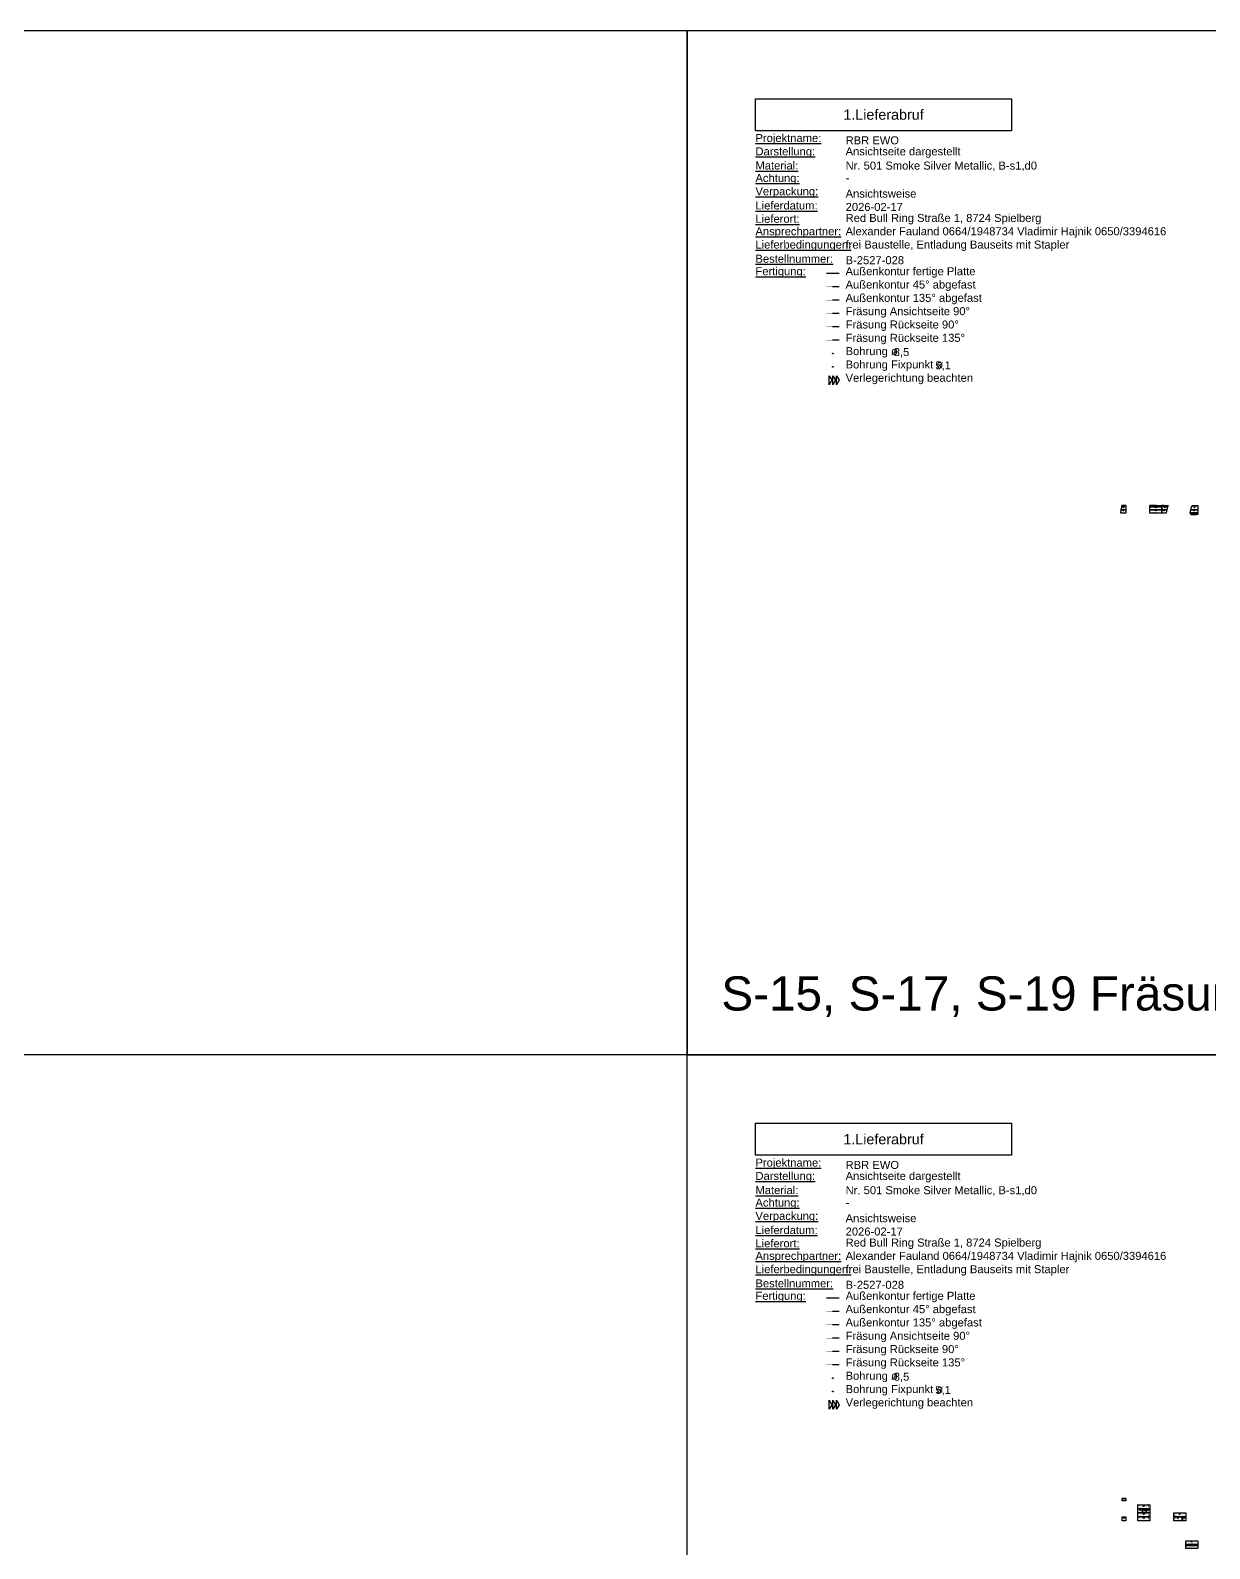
# Model space of a CAD drawing. Header units: millimetres. Extents: x 3800000 to 6300000, y 450000 to 1350000.
# Drawn here: x 5107661 to 5453000, y 905453 to 1350000 of the extents above; entities that cross this region are included whole.
import ezdxf

# ---------------------------------------------------------------- set-up
doc = ezdxf.new("R2010")
doc.units = ezdxf.units.MM
doc.linetypes.add('Strichliert 5_2.5mm', pattern=[7.5, 5, -2.5])
doc.layers.get('0').update_dxf_attribs({"true_color": 0xffffff})
for name, color, linetype, true_color in [('ANSICHT 01 Planinhalt', 7, 'Continuous', 0xffffff), ('ANSICHT Paneel Verlegerichtung', 1, 'Continuous', 0xff0000), ('Bohr', 3, 'Continuous', 0x00ff00), ('FERTIGUNG 04 Außenkontur 135° abgefast', 216, 'Strichliert 5_2.5mm', 0x7f007f), ('FERTIGUNG 04 Außenkontur 45° abgefast', 6, 'Strichliert 5_2.5mm', 0xff00ff), ('FERTIGUNG 04 Fräsung Ansichtseite 90°', 1, 'Strichliert 5_2.5mm', 0xff0000), ('FERTIGUNG 04 Fräsung Rückseite 135°', 5, 'Strichliert 5_2.5mm', 0x0000ff), ('FERTIGUNG 04 Fräsung Rückseite 90°', 4, 'Strichliert 5_2.5mm', 0x00ffff), ('FERTIGUNG Verlegerichtung', 1, 'Continuous', 0xff0000), ('Outside', 2, 'Continuous', 0xffff00), ('TXT', 7, 'Continuous', 0xffffff)]:
    doc.layers.add(name, color=color, linetype=linetype, true_color=true_color)
doc.styles.add('Arial Regular', font='arial.ttf')

# ---------------------------------------------------------------- blocks, each defined once
blk = doc.blocks.new('A$C73220EE5')
at = {"layer": 'FERTIGUNG Verlegerichtung'}
for points in [[(116, -69), (-116, -69), (0, 0)], [(116, -162), (-116, -162), (0, -93)], [(116, -255), (-116, -255), (0, -185)]]:
    blk.add_lwpolyline(points, close=True, dxfattribs=at)

msp = doc.modelspace()

# ---------------------------------------------------------------- linework, layer by layer
for points in [[(5320000, 1330000), (5395000, 1330000), (5395000, 1320625), (5320000, 1320625)], [(5320000, 1030000), (5395000, 1030000), (5395000, 1020625), (5320000, 1020625)]]:
    msp.add_lwpolyline(points, close=True)
at = {"layer": 'ANSICHT 01 Planinhalt'}
for points in [[(4800000, 1350000), (5300000, 1350000), (5300000, 1050000), (4800000, 1050000)], [(5300000, 1350000), (5800000, 1350000), (5800000, 1050000), (5300000, 1050000)], [(5300000, 1050000), (5800000, 1050000), (5800000, 750000), (5300000, 750000)]]:
    msp.add_lwpolyline(points, close=True, dxfattribs=at)
at = {"layer": 'ANSICHT Paneel Verlegerichtung'}
for points in [[(5427654.5, 1210186.5), (5427654.5, 1210360), (5427706.6, 1210273.3)], [(5427654.5, 1209271.5), (5427654.5, 1209445), (5427706.6, 1209358.3)], [(5427724, 1210186.5), (5427724, 1210360), (5427776, 1210273.3)], [(5427724, 1209271.5), (5427724, 1209445), (5427776, 1209358.3)], [(5427793.4, 1210186.5), (5427793.4, 1210360), (5427845.5, 1210273.3)], [(5427793.4, 1209271.5), (5427793.4, 1209445), (5427845.5, 1209358.3)], [(5437154.5, 1210186.5), (5437154.5, 1210360), (5437206.6, 1210273.3)], [(5437154.5, 1209271.5), (5437154.5, 1209445), (5437206.6, 1209358.3)], [(5437224, 1210186.5), (5437224, 1210360), (5437276, 1210273.3)], [(5437224, 1209271.5), (5437224, 1209445), (5437276, 1209358.3)], [(5437293.4, 1210186.5), (5437293.4, 1210360), (5437345.5, 1210273.3)], [(5437293.4, 1209271.5), (5437293.4, 1209445), (5437345.5, 1209358.3)], [(5439590.6, 1209271.5), (5439590.6, 1209445), (5439642.7, 1209358.3)], [(5439660, 1209271.5), (5439660, 1209445), (5439712.1, 1209358.3)], [(5439672.8, 1210186.5), (5439672.8, 1210360), (5439724.9, 1210273.3)], [(5439729.4, 1209271.5), (5439729.4, 1209445), (5439781.5, 1209358.3)], [(5439742.2, 1210186.5), (5439742.2, 1210360), (5439794.3, 1210273.3)], [(5439811.6, 1210186.5), (5439811.6, 1210360), (5439863.7, 1210273.3)], [(5448376, 1209271.5), (5448376, 1209445), (5448428.1, 1209358.3)], [(5448445.5, 1209271.5), (5448445.5, 1209445), (5448497.5, 1209358.3)], [(5448458.3, 1210186.5), (5448458.3, 1210360), (5448510.3, 1210273.3)], [(5448514.9, 1209271.5), (5448514.9, 1209445), (5448567, 1209358.3)], [(5448527.7, 1210186.5), (5448527.7, 1210360), (5448579.7, 1210273.3)], [(5448597.1, 1210186.5), (5448597.1, 1210360), (5448649.2, 1210273.3)], [(5427842.8, 919928.1), (5427842.8, 920101.7), (5427894.9, 920014.9)], [(5427912.2, 919928.1), (5427912.2, 920101.7), (5427964.3, 920014.9)], [(5427981.7, 919928.1), (5427981.7, 920101.7), (5428033.7, 920014.9)], [(5432582.2, 916650.6), (5432582.2, 916824.2), (5432634.3, 916737.4)], [(5432651.6, 916650.6), (5432651.6, 916824.2), (5432703.7, 916737.4)], [(5432721.1, 916650.6), (5432721.1, 916824.2), (5432773.1, 916737.4)], [(5433654.5, 917817.3), (5433654.5, 917990.9), (5433706.6, 917904.1)], [(5433724, 917817.3), (5433724, 917990.9), (5433776, 917904.1)], [(5433793.4, 917817.3), (5433793.4, 917990.9), (5433845.5, 917904.1)], [(5433839.4, 916650.6), (5433839.4, 916824.2), (5433891.4, 916737.4)], [(5433908.8, 916650.6), (5433908.8, 916824.2), (5433960.9, 916737.4)], [(5433978.2, 916650.6), (5433978.2, 916824.2), (5434030.3, 916737.4)], [(5434911.7, 916650.6), (5434911.7, 916824.2), (5434963.8, 916737.4)], [(5434981.1, 916650.6), (5434981.1, 916824.2), (5435033.2, 916737.4)], [(5435050.5, 916650.6), (5435050.5, 916824.2), (5435102.6, 916737.4)], [(5427842.8, 914317.3), (5427842.8, 914490.9), (5427894.9, 914404.1)], [(5427912.2, 914317.3), (5427912.2, 914490.9), (5427964.3, 914404.1)], [(5427981.7, 914317.3), (5427981.7, 914490.9), (5428033.7, 914404.1)], [(5433654.5, 915484), (5433654.5, 915657.5), (5433706.6, 915570.8)], [(5433654.5, 914317.3), (5433654.5, 914490.9), (5433706.6, 914404.1)], [(5433724, 915484), (5433724, 915657.5), (5433776, 915570.8)], [(5433724, 914317.3), (5433724, 914490.9), (5433776, 914404.1)], [(5433793.4, 915484), (5433793.4, 915657.5), (5433845.5, 915570.8)], [(5433793.4, 914317.3), (5433793.4, 914490.9), (5433845.5, 914404.1)], [(5443636.7, 914317.3), (5443636.7, 914490.9), (5443688.8, 914404.1)], [(5443706.1, 914317.3), (5443706.1, 914490.9), (5443758.2, 914404.1)], [(5443775.5, 914317.3), (5443775.5, 914490.9), (5443827.6, 914404.1)], [(5444154.5, 915484), (5444154.5, 915657.5), (5444206.6, 915570.8)], [(5444224, 915484), (5444224, 915657.5), (5444276, 915570.8)], [(5444293.4, 915484), (5444293.4, 915657.5), (5444345.5, 915570.8)], [(5445386.7, 914317.3), (5445386.7, 914490.9), (5445438.8, 914404.1)], [(5445456.1, 914317.3), (5445456.1, 914490.9), (5445508.2, 914404.1)], [(5445525.5, 914317.3), (5445525.5, 914490.9), (5445577.6, 914404.1)], [(5447654.5, 907317.3), (5447654.5, 907490.9), (5447706.6, 907404.1)], [(5447724, 907317.3), (5447724, 907490.9), (5447776, 907404.1)], [(5447793.4, 907317.3), (5447793.4, 907490.9), (5447845.5, 907404.1)], [(5447654.5, 906150.6), (5447654.5, 906324.2), (5447706.6, 906237.4)], [(5447724, 906150.6), (5447724, 906324.2), (5447776, 906237.4)], [(5447793.4, 906150.6), (5447793.4, 906324.2), (5447845.5, 906237.4)]]:
    msp.add_lwpolyline(points, close=True, dxfattribs=at)
at = {"layer": 'Bohr', "linetype": 'ByBlock', "lineweight": -2}
for centre, radius in [((5342650, 1255371.9), 85), ((5342650, 1251471.9, 0), 85), ((5427489.3, 1210895), 4.25), ((5427489.3, 1210850), 4.25), ((5427489.3, 1210550), 4.25), ((5427489.3, 1209640), 4.25), ((5427489.3, 1210510), 2.55), ((5427489.3, 1209590), 2.55), ((5427982.1, 1210895), 4.25), ((5427982.1, 1210850), 4.25), ((5427982.1, 1210550), 4.25), ((5427982.1, 1209640), 4.25), ((5427982.1, 1210510), 2.55), ((5427982.1, 1209590), 2.55), ((5428475, 1210895), 4.25), ((5428475, 1210850), 4.25), ((5428475, 1210550), 4.25), ((5428475, 1210510), 4.25), ((5428475, 1210080), 4.25), ((5428475, 1209640), 4.25), ((5428475, 1209590), 4.25), ((5435525, 1210895), 4.25), ((5435525, 1210850), 4.25), ((5435525, 1210550), 4.25), ((5435525, 1210510), 4.25), ((5435525, 1210080), 4.25), ((5435525, 1209640), 4.25), ((5435525, 1209590), 4.25), ((5436017.9, 1210895), 4.25), ((5436017.9, 1210850), 4.25), ((5436017.9, 1210550), 4.25), ((5436017.9, 1210510), 4.25), ((5436017.9, 1209640), 4.25), ((5436017.9, 1209590), 4.25), ((5436510.7, 1210895), 4.25), ((5436510.7, 1210850), 4.25), ((5436510.7, 1210550), 4.25), ((5436510.7, 1210510), 4.25), ((5436510.7, 1209640), 4.25), ((5436510.7, 1209590), 4.25), ((5437003.6, 1210895), 4.25), ((5437003.6, 1210850), 4.25), ((5437003.6, 1210550), 4.25), ((5437003.6, 1209640), 4.25), ((5437003.6, 1210510), 2.55), ((5437003.6, 1209590), 2.55), ((5437496.4, 1210895), 4.25), ((5437496.4, 1210850), 4.25), ((5437496.4, 1210550), 4.25), ((5437496.4, 1209640), 4.25), ((5437496.4, 1210510), 2.55), ((5437496.4, 1209590), 2.55), ((5437989.3, 1210895), 4.25), ((5437989.3, 1210850), 4.25), ((5437989.3, 1210550), 4.25), ((5437989.3, 1210510), 4.25), ((5437989.3, 1209640), 4.25), ((5437989.3, 1209590), 4.25), ((5438482.1, 1210895), 4.25), ((5438482.1, 1210850), 4.25), ((5438482.1, 1210550), 4.25), ((5438482.1, 1210510), 4.25), ((5438482.1, 1209640), 4.25), ((5438482.1, 1209590), 4.25), ((5438975, 1210895), 4.25), ((5438975, 1210850), 4.25), ((5438975, 1210550), 4.25), ((5438975, 1210510), 4.25), ((5438975, 1210080), 4.25), ((5438975, 1209640), 4.25), ((5438975, 1209590), 4.25), ((5439025, 1210895), 4.25), ((5439025, 1210850), 4.25), ((5439025, 1210550), 4.25), ((5439025, 1210510), 4.25), ((5439025, 1210080), 4.25), ((5439025, 1209640), 4.25), ((5439025, 1209590), 4.25), ((5439517.9, 1210895), 4.25), ((5439517.9, 1210850), 4.25), ((5439517.9, 1210550), 4.25), ((5439517.9, 1209640), 4.25), ((5439517.9, 1210510), 2.55), ((5439517.9, 1209590), 2.55), ((5440010.7, 1210895), 4.25), ((5440010.7, 1210850), 4.25), ((5440010.7, 1210550), 4.25), ((5440010.7, 1209640), 4.25), ((5440010.7, 1210510), 2.55), ((5440010.7, 1209590), 2.55), ((5447996.4, 1210550), 4.25), ((5447996.4, 1210510), 4.25), ((5447996.4, 1209640), 4.25), ((5447996.4, 1209590), 4.25), ((5448489.3, 1210895), 4.25), ((5448489.3, 1210850), 4.25), ((5448489.3, 1210550), 4.25), ((5448489.3, 1209640), 4.25), ((5448489.3, 1210510), 2.55), ((5448489.3, 1209590), 2.55), ((5448982.1, 1210895), 4.25), ((5448982.1, 1210850), 4.25), ((5448982.1, 1210550), 4.25), ((5448982.1, 1209640), 4.25), ((5448982.1, 1210510), 2.55), ((5448982.1, 1209590), 2.55), ((5449475, 1210895), 4.25), ((5449475, 1210850), 4.25), ((5449475, 1210550), 4.25), ((5449475, 1210510), 4.25), ((5449475, 1210080), 4.25), ((5449475, 1209640), 4.25), ((5449475, 1209590), 4.25), ((5427489.3, 1208720), 4.25), ((5427982.1, 1208720), 4.25), ((5428475, 1209155), 4.25), ((5428475, 1208720), 4.25), ((5435525, 1209155), 4.25), ((5435525, 1208720), 4.25), ((5436017.9, 1208720), 4.25), ((5436510.7, 1208720), 4.25), ((5437003.6, 1208720), 4.25), ((5437496.4, 1208720), 4.25), ((5437989.3, 1208720), 4.25), ((5438482.1, 1208720), 4.25), ((5438975, 1209155), 4.25), ((5438975, 1208720), 4.25), ((5439025, 1209155), 4.25), ((5439025, 1208720), 4.25), ((5439517.9, 1208720), 4.25), ((5440010.7, 1208720), 4.25), ((5447996.4, 1208720), 4.25), ((5447996.4, 1208630), 4.25), ((5447996.4, 1208315), 4.25), ((5448489.3, 1208720), 4.25), ((5448489.3, 1208630), 4.25), ((5448489.3, 1208315), 4.25), ((5448982.1, 1208720), 4.25), ((5448982.1, 1208630), 4.25), ((5448982.1, 1208315), 4.25), ((5449475, 1209155), 4.25), ((5449475, 1208720), 4.25), ((5449475, 1208630), 4.25), ((5449475, 1208315), 4.25), ((5342650, 955371.9), 85), ((5342650, 951471.9, 0), 85), ((5427413.8, 920200), 4.25), ((5427413.8, 920155), 4.25), ((5427413.8, 919816.7), 4.25), ((5427413.8, 919478.3), 4.25), ((5427489.3, 920200), 4.25), ((5427489.3, 920155), 4.25), ((5427489.3, 919816.7), 4.25), ((5427489.3, 919478.3), 4.25), ((5427982.1, 920200), 4.25), ((5427982.1, 919478.3), 4.25), ((5427982.1, 920155), 2.55), ((5427982.1, 919816.7), 2.55), ((5428475, 920200), 4.25), ((5428475, 920155), 4.25), ((5428475, 919816.7), 4.25), ((5428475, 919478.3), 4.25), ((5432025, 918261.7), 4.25), ((5432025, 917889.4), 4.25), ((5432025, 917517.2), 4.25), ((5432025, 917145), 4.25), ((5432025, 917095), 4.25), ((5432025, 916722.8), 4.25), ((5432025, 916350.6), 4.25), ((5432025, 915978.3), 4.25), ((5432025, 915928.3), 4.25), ((5432353.6, 918261.7), 4.25), ((5432353.6, 917889.4), 4.25), ((5432353.6, 917517.2), 4.25), ((5432353.6, 917145), 4.25), ((5432353.6, 917095), 4.25), ((5432353.6, 916722.8), 4.25), ((5432353.6, 916350.6), 4.25), ((5432353.6, 915978.3), 4.25), ((5432353.6, 915928.3), 4.25), ((5432682.1, 918261.7), 4.25), ((5432682.1, 917889.4), 4.25), ((5432682.1, 917517.2), 4.25), ((5432682.1, 917145), 4.25), ((5432682.1, 917095), 4.25), ((5432682.1, 915978.3), 4.25), ((5432682.1, 915928.3), 4.25), ((5432682.1, 916722.8), 2.55), ((5432682.1, 916350.6), 2.55), ((5433010.7, 918261.7), 4.25), ((5433010.7, 917889.4), 4.25), ((5433010.7, 917517.2), 4.25), ((5433010.7, 917145), 4.25), ((5433010.7, 917095), 4.25), ((5433010.7, 916722.8), 4.25), ((5433010.7, 916350.6), 4.25), ((5433010.7, 915978.3), 4.25), ((5433010.7, 915928.3), 4.25), ((5433330.4, 917095), 4.25), ((5433330.4, 916722.8), 4.25), ((5433330.4, 916350.6), 4.25), ((5433330.4, 915978.3), 4.25), ((5433380.4, 918261.7), 4.25), ((5433380.4, 917889.4), 4.25), ((5433380.4, 917517.2), 4.25), ((5433380.4, 917145), 4.25), ((5433380.4, 917095), 4.25), ((5433380.4, 916722.8), 4.25), ((5433380.4, 916350.6), 4.25), ((5433380.4, 915978.3), 4.25), ((5433380.4, 915928.3), 4.25), ((5433750, 918261.7), 4.25), ((5433750, 915928.3), 4.25), ((5433750, 917145), 4.25), ((5433750, 917095), 4.25), ((5433750, 915978.3), 4.25), ((5433750, 917889.4), 2.55), ((5433750, 917517.2), 2.55), ((5433750, 916722.8), 2.55), ((5433750, 916350.6), 2.55), ((5434119.6, 918261.7), 4.25), ((5434119.6, 917889.4), 4.25), ((5434119.6, 917517.2), 4.25), ((5434119.6, 917145), 4.25), ((5434119.6, 917095), 4.25), ((5434119.6, 916722.8), 4.25), ((5434119.6, 916350.6), 4.25), ((5434119.6, 915978.3), 4.25), ((5434119.6, 915928.3), 4.25), ((5434489.3, 918261.7), 4.25), ((5434489.3, 917889.4), 4.25), ((5434489.3, 917517.2), 4.25), ((5434489.3, 917145), 4.25), ((5434489.3, 917095), 4.25), ((5434489.3, 916722.8), 4.25), ((5434489.3, 916350.6), 4.25), ((5434489.3, 915978.3), 4.25), ((5434489.3, 915928.3), 4.25), ((5434539.3, 917095), 4.25), ((5434539.3, 916722.8), 4.25), ((5434539.3, 916350.6), 4.25), ((5434539.3, 915978.3), 4.25), ((5434817.9, 918261.7), 4.25), ((5434817.9, 917889.4), 4.25), ((5434982.1, 917517.2), 4.25), ((5434982.1, 917145), 4.25), ((5434982.1, 917095), 4.25), ((5434982.1, 915978.3), 4.25), ((5434982.1, 915928.3), 4.25), ((5434982.1, 916722.8), 2.55), ((5434982.1, 916350.6), 2.55), ((5435146.4, 918261.7), 4.25), ((5435146.4, 917889.4), 4.25), ((5435475, 918261.7), 4.25), ((5435475, 917889.4), 4.25), ((5435475, 917145), 4.25), ((5435475, 917095), 4.25), ((5435475, 915978.3), 4.25), ((5435475, 915928.3), 4.25), ((5435475, 917517.2), 4.25), ((5435475, 916722.8), 4.25), ((5435475, 916350.6), 4.25), ((5442525, 915928.3), 4.25), ((5443017.9, 915928.3), 4.25), ((5443510.7, 915928.3), 4.25), ((5444003.6, 915928.3), 4.25), ((5444496.4, 915928.3), 4.25), ((5444989.3, 915928.3), 4.25), ((5445317.9, 915928.3), 4.25), ((5445646.4, 915928.3), 4.25), ((5445975, 915928.3), 4.25), ((5427413.8, 914761.7), 4.25), ((5427413.8, 914389.4), 4.25), ((5427413.8, 914017.2), 4.25), ((5427413.8, 913645), 4.25), ((5427489.3, 914761.7), 4.25), ((5427489.3, 914389.4), 4.25), ((5427489.3, 914017.2), 4.25), ((5427489.3, 913645), 4.25), ((5427982.1, 914761.7), 4.25), ((5427982.1, 913645), 4.25), ((5427982.1, 914389.4), 2.55), ((5427982.1, 914017.2), 2.55), ((5428475, 914761.7), 4.25), ((5428475, 914389.4), 4.25), ((5428475, 914017.2), 4.25), ((5428475, 913645), 4.25), ((5432025, 915183.9), 4.25), ((5432025, 914811.7), 4.25), ((5432025, 914761.7), 4.25), ((5432025, 914389.4), 4.25), ((5432025, 915556.1), 4.25), ((5432025, 914017.2), 4.25), ((5432025, 913645), 4.25), ((5432353.6, 915556.1), 4.25), ((5432353.6, 915183.9), 4.25), ((5432353.6, 914811.7), 4.25), ((5432353.6, 914761.7), 4.25), ((5432353.6, 914389.4), 4.25), ((5432353.6, 914017.2), 4.25), ((5432353.6, 913645), 4.25), ((5432682.1, 915556.1), 4.25), ((5432682.1, 915183.9), 4.25), ((5432682.1, 914811.7), 4.25), ((5432682.1, 914761.7), 4.25), ((5432682.1, 914389.4), 4.25), ((5432682.1, 914017.2), 4.25), ((5432682.1, 913645), 4.25), ((5433010.7, 915556.1), 4.25), ((5433010.7, 915183.9), 4.25), ((5433010.7, 914811.7), 4.25), ((5433010.7, 914761.7), 4.25), ((5433010.7, 914389.4), 4.25), ((5433010.7, 914017.2), 4.25), ((5433010.7, 913645), 4.25), ((5433380.4, 915556.1), 4.25), ((5433380.4, 915183.9), 4.25), ((5433380.4, 914811.7), 4.25), ((5433380.4, 914761.7), 4.25), ((5433380.4, 914389.4), 4.25), ((5433503.6, 913645), 4.25), ((5433503.6, 914017.2), 2.55), ((5433750, 914811.7), 4.25), ((5433750, 914761.7), 4.25), ((5433750, 915183.9), 2.55), ((5433750, 914389.4), 2.55), ((5433750, 915556.1), 2.55), ((5433996.4, 914017.2), 4.25), ((5433996.4, 913645), 4.25), ((5434119.6, 915556.1), 4.25), ((5434119.6, 915183.9), 4.25), ((5434119.6, 914811.7), 4.25), ((5434119.6, 914761.7), 4.25), ((5434119.6, 914389.4), 4.25), ((5434489.3, 915556.1), 4.25), ((5434489.3, 915183.9), 4.25), ((5434489.3, 914811.7), 4.25), ((5434489.3, 914761.7), 4.25), ((5434489.3, 914389.4), 4.25), ((5434489.3, 914017.2), 4.25), ((5434489.3, 913645), 4.25), ((5434817.9, 915183.9), 4.25), ((5434817.9, 914811.7), 4.25), ((5434817.9, 914761.7), 4.25), ((5434817.9, 914389.4), 4.25), ((5434982.1, 915556.1), 4.25), ((5434982.1, 914017.2), 4.25), ((5434982.1, 913645), 4.25), ((5435146.4, 915183.9), 4.25), ((5435146.4, 914811.7), 4.25), ((5435146.4, 914761.7), 4.25), ((5435146.4, 914389.4), 4.25), ((5435475, 915183.9), 4.25), ((5435475, 914811.7), 4.25), ((5435475, 914761.7), 4.25), ((5435475, 914389.4), 4.25), ((5435475, 913645), 4.25), ((5435475, 915556.1), 4.25), ((5435475, 914017.2), 4.25), ((5442525, 915183.8), 4.25), ((5442525, 914811.6), 4.25), ((5442525, 914761.6), 4.25), ((5442525, 914389.4), 4.25), ((5442525, 914017.2), 4.25), ((5442525, 913644.9), 4.25), ((5442525, 915556.1), 4.25), ((5442853.6, 915183.8), 4.25), ((5442853.6, 914811.7), 4.25), ((5442853.6, 914761.7), 4.25), ((5442853.6, 914389.4), 4.25), ((5443017.9, 915556.1), 4.25), ((5443017.9, 914017.2), 4.25), ((5443017.9, 913645), 4.25), ((5443182.2, 915183.8), 4.25), ((5443182.2, 914811.7), 4.25), ((5443182.2, 914761.7), 4.25), ((5443182.2, 914389.4), 4.25), ((5443510.7, 915556.1), 4.25), ((5443510.7, 915183.8), 4.25), ((5443510.7, 914811.7), 4.25), ((5443510.7, 914761.7), 4.25), ((5443510.7, 913645), 4.25), ((5443510.7, 914389.4), 2.55), ((5443510.7, 914017.2), 2.55), ((5443880.4, 915183.9), 4.25), ((5443880.4, 914811.7), 4.25), ((5443880.4, 914761.7), 4.25), ((5443880.4, 914389.4), 4.25), ((5444003.6, 914017.2), 4.25), ((5444003.6, 913645), 4.25), ((5444003.6, 915556.1), 2.55), ((5444250.1, 914811.7), 4.25), ((5444250.1, 914761.7), 4.25), ((5444250.1, 914389.4), 4.25), ((5444250.1, 915183.9), 2.55), ((5444496.4, 915556.1), 4.25), ((5444496.4, 914017.2), 4.25), ((5444496.4, 913645), 4.25), ((5444619.7, 915183.9), 4.25), ((5444619.7, 914811.7), 4.25), ((5444619.7, 914761.7), 4.25), ((5444619.7, 914389.4), 4.25), ((5444939.3, 914761.7), 4.25), ((5444939.3, 914389.4), 4.25), ((5444939.3, 914017.2), 4.25), ((5444939.3, 913645), 4.25), ((5444989.3, 915556.1), 4.25), ((5444989.3, 915183.9), 4.25), ((5444989.3, 914811.7), 4.25), ((5444989.3, 914761.7), 4.25), ((5444989.3, 914389.4), 4.25), ((5444989.3, 914017.2), 4.25), ((5444989.3, 913645), 4.25), ((5445317.9, 915556.1), 4.25), ((5445317.9, 915183.9), 4.25), ((5445317.9, 914811.7), 4.25), ((5445317.9, 914761.7), 4.25), ((5445317.9, 913645), 4.25), ((5445317.9, 914389.4), 2.55), ((5445317.9, 914017.2), 2.55), ((5445646.4, 915556.1), 4.25), ((5445646.4, 915183.9), 4.25), ((5445646.4, 914811.7), 4.25), ((5445646.4, 914761.7), 4.25), ((5445646.4, 914389.4), 4.25), ((5445646.4, 914017.2), 4.25), ((5445646.4, 913645), 4.25), ((5445975, 914761.7), 4.25), ((5445975, 913645), 4.25), ((5445975, 915556.1), 4.25), ((5445975, 915183.9), 4.25), ((5445975, 914811.7), 4.25), ((5445975, 914389.4), 4.25), ((5445975, 914017.2), 4.25), ((5446025, 907761.7), 4.25), ((5446025, 907389.4), 4.25), ((5446025, 907017.2), 4.25), ((5446353.6, 907761.7), 4.25), ((5446353.6, 907389.4), 4.25), ((5446353.6, 907017.2), 4.25), ((5446682.1, 907761.7), 4.25), ((5446682.1, 907389.4), 4.25), ((5446682.1, 907017.2), 4.25), ((5447010.7, 907761.7), 4.25), ((5447010.7, 907389.4), 4.25), ((5447010.7, 907017.2), 4.25), ((5447503.6, 907761.7), 4.25), ((5447503.6, 907389.4), 2.55), ((5447503.6, 907017.2), 2.55), ((5447996.4, 907761.7), 4.25), ((5447996.4, 907389.4), 4.25), ((5447996.4, 907017.2), 4.25), ((5448489.3, 907761.7), 4.25), ((5448489.3, 907389.4), 4.25), ((5448489.3, 907017.2), 4.25), ((5448982.1, 907761.7), 4.25), ((5448982.1, 907389.4), 4.25), ((5448982.1, 907017.2), 4.25), ((5449475, 907761.7), 4.25), ((5449475, 907389.4), 4.25), ((5449475, 907017.2), 4.25), ((5446025, 906595), 4.25), ((5446025, 906222.8), 4.25), ((5446025, 905850.6), 4.25), ((5446025, 905478.3), 4.25), ((5446025, 906645), 4.25), ((5446353.6, 906645), 4.25), ((5446353.6, 906595), 4.25), ((5446353.6, 906222.8), 4.25), ((5446353.6, 905850.6), 4.25), ((5446517.9, 905478.3), 4.25), ((5446682.1, 906645), 4.25), ((5446682.1, 906595), 4.25), ((5446682.1, 906222.8), 4.25), ((5446682.1, 905850.6), 4.25), ((5447010.7, 906645), 4.25), ((5447010.7, 906595), 4.25), ((5447010.7, 906222.8), 4.25), ((5447010.7, 905850.6), 4.25), ((5447010.7, 905478.3), 4.25), ((5447380.4, 906645), 4.25), ((5447380.4, 906595), 4.25), ((5447380.4, 906222.8), 4.25), ((5447380.4, 905850.6), 4.25), ((5447380.4, 905478.3), 4.25), ((5447750, 906645), 4.25), ((5447750, 906595), 4.25), ((5447750, 905478.3), 4.25), ((5447750, 906222.8), 2.55), ((5447750, 905850.6), 2.55), ((5448119.6, 906645), 4.25), ((5448119.6, 906595), 4.25), ((5448119.6, 906222.8), 4.25), ((5448119.6, 905850.6), 4.25), ((5448119.6, 905478.3), 4.25), ((5448489.3, 906645), 4.25), ((5448489.3, 906595), 4.25), ((5448489.3, 906222.8), 4.25), ((5448489.3, 905850.6), 4.25), ((5448489.3, 905850.6), 4.25), ((5448489.3, 905478.3), 4.25), ((5448982.1, 906645), 4.25), ((5448982.1, 906595), 4.25), ((5448982.1, 906222.8), 4.25), ((5448982.1, 905850.6), 4.25), ((5448982.1, 905478.3), 4.25), ((5449475, 906645), 4.25), ((5449475, 906595), 4.25), ((5449475, 905478.3), 4.25), ((5449475, 906222.8), 4.25), ((5449475, 905850.6), 4.25)]:
    msp.add_circle(centre, radius, dxfattribs=at)
at = {"layer": 'FERTIGUNG 04 Außenkontur 135° abgefast'}
for p, q in [((5344525, 1270971.9), (5340775, 1270971.9)), ((5344525, 970971.9), (5340775, 970971.9))]:
    msp.add_line(p, q, dxfattribs=at)
at = {"layer": 'FERTIGUNG 04 Außenkontur 45° abgefast'}
for p, q in [((5344525, 1274871.9), (5340775, 1274871.9)), ((5344525, 974871.9), (5340775, 974871.9))]:
    msp.add_line(p, q, dxfattribs=at)
msp.add_lwpolyline([(5427343.8, 920175), (5427393.8, 920175), (5427393.8, 920225)], dxfattribs=at)
at = {"layer": 'FERTIGUNG 04 Fräsung Ansichtseite 90°'}
for p, q in [((5344525, 1267071.9), (5340775, 1267071.9)), ((5449495, 1208655), (5447365.4, 1208655)), ((5344525, 967071.9), (5340775, 967071.9))]:
    msp.add_line(p, q, dxfattribs=at)
at = {"layer": 'FERTIGUNG 04 Fräsung Rückseite 135°'}
for p, q in [((5344525, 1259271.9), (5340775, 1259271.9)), ((5427286.7, 1210530), (5428495, 1210530)), ((5435505, 1210530), (5438995, 1210530)), ((5439005, 1210530), (5440612.8, 1210530)), ((5447671.8, 1210530), (5449495, 1210530)), ((5344525, 959271.9), (5340775, 959271.9))]:
    msp.add_line(p, q, dxfattribs=at)
at = {"layer": 'FERTIGUNG 04 Fräsung Rückseite 90°'}
for p, q in [((5344525, 1263171.9), (5340775, 1263171.9)), ((5428495, 1210870), (5427286.7, 1210870)), ((5438995, 1210870), (5435505, 1210870)), ((5440805, 1210870), (5439005, 1210870)), ((5447868.1, 1210870), (5449495, 1210870)), ((5426957.9, 1208700), (5428495, 1208700)), ((5435505, 1208700), (5438995, 1208700)), ((5439005, 1208700), (5440307.7, 1208700)), ((5449495, 1208700), (5447343, 1208700)), ((5447576.2, 1208295), (5449495, 1208295)), ((5344525, 963171.9), (5340775, 963171.9)), ((5427393.8, 920175), (5428495, 920175)), ((5427393.8, 920175), (5427393.8, 919458.3)), ((5427393.8, 914781.7), (5427393.8, 913625))]:
    msp.add_line(p, q, dxfattribs=at)
at = {"layer": 'Outside'}
for p, q in [((5344525, 1278771.9), (5340775, 1278771.9)), ((5344525, 978771.9), (5340775, 978771.9))]:
    msp.add_line(p, q, dxfattribs=at)
at = {"layer": 'Outside', "linetype": 'ByBlock', "lineweight": -2}
for points in [[(5427121.4, 1209610), (5428495, 1209610), (5428495, 1208670), (5426957.9, 1208670), (5426957.9, 1208700)], [(5427286.7, 1210920), (5428495, 1210920), (5428495, 1209620), (5427123.2, 1209620), (5427286.7, 1210530)], [(5435505, 1210920), (5438995, 1210920), (5438995, 1209620), (5435505, 1209620)], [(5435505, 1209610), (5438995, 1209610), (5438995, 1208670), (5435505, 1208670)], [(5439005, 1210920), (5440809.1, 1210920), (5440809.1, 1210870), (5440612.8, 1210530), (5440636.5, 1210530), (5440473, 1209620), (5439005, 1209620)], [(5439005, 1209610), (5440471.2, 1209610), (5440307.7, 1208700), (5440317.9, 1208700), (5440300.6, 1208670), (5439005, 1208670)], [(5447506.5, 1209610), (5449495, 1209610), (5449495, 1208265), (5447576.2, 1208265), (5447576.2, 1208295), (5447340.7, 1208697.2), (5447343, 1208700)], [(5447671.8, 1210530), (5447669.1, 1210534.6), (5447868.1, 1210870), (5447868.1, 1210920), (5449495, 1210920), (5449495, 1209620), (5447508.3, 1209620)], [(5432005, 918281.7), (5435495, 918281.7), (5435495, 917125), (5432005, 917125)], [(5432005, 917115), (5433350.4, 917115), (5433350.4, 915958.3), (5432005, 915958.3)], [(5432005, 915948.3), (5435495, 915948.3), (5435495, 914791.7), (5432005, 914791.7)], [(5433360.4, 917115), (5434509.3, 917115), (5434509.3, 915958.3), (5433360.4, 915958.3)], [(5434519.3, 917115), (5435495, 917115), (5435495, 915958.3), (5434519.3, 915958.3)], [(5442505, 915948.3), (5445995, 915948.3), (5445995, 914791.7), (5442505, 914791.7)], [(5427343.8, 914781.7), (5428495, 914781.7), (5428495, 913625), (5427343.8, 913625)], [(5432005, 914781.7), (5435495, 914781.7), (5435495, 913625), (5432005, 913625)], [(5442505, 914781.7), (5444959.3, 914781.7), (5444959.3, 913625), (5442505, 913625)], [(5444969.3, 914781.7), (5445995, 914781.7), (5445995, 913625), (5444969.3, 913625)], [(5446005, 907781.7), (5449495, 907781.7), (5449495, 906625), (5446005, 906625)], [(5446005, 906615), (5449495, 906615), (5449495, 905458.3), (5446005, 905458.3)]]:
    msp.add_lwpolyline(points, close=True, dxfattribs=at)
msp.add_lwpolyline([(5427393.8, 920225), (5428495, 920225), (5428495, 919458.3), (5427343.8, 919458.3), (5427343.8, 920175)], dxfattribs=at)
at = {"layer": 'Outside'}
for centre in [(5434102.1, 916460), (5445057.8, 913925)]:
    msp.add_circle(centre, 30, dxfattribs=at)

# ---------------------------------------------------------------- block references
at = {"layer": 'FERTIGUNG Verlegerichtung', "extrusion": (5.45249e-07, 0.00010136, -1), "zscale": 11.34375000000006, "rotation": 90.00178510503738}
for p, xscale, yscale in [((-5344487.5, 1247571.9, 129.4), -11.34375000000009, 11.34375000000011), ((-5344487.5, 947571.9, 99), -11.34375000000008, 11.3437500000001)]:
    msp.add_blockref('A$C73220EE5', p, dxfattribs=dict(at, xscale=xscale, yscale=yscale))

# ---------------------------------------------------------------- texts
at = {"style": 'Arial Regular'}
for s, insert, char_height, width, attachment_point in [('1.Lieferabruf', (5357500, 1325312.5, 0), 3000, 52173.913, 5), ('{\\fArial;\\LProjektname:}', (5320000, 1316600), 2343.75, 42493.207, 7), ('{\\fArial;\\LDarstellung:}', (5320000, 1312700), 2343.691, 38874.707, 7), ('Ansichtseite dargestellt', (5346395.2, 1312700), 2343.75, 71662.704, 7), ('RBR EWO', (5346400, 1316600), 2343.75, 35589.334, 7), ('{\\fArial;\\LMaterial:}', (5320000, 1309230.4), 2343.691, 29092.343, 7), ('Nr. 501 Smoke Silver Metallic, B-s1,d0', (5346400, 1308800), 2343.75, 115913.723, 7), ('{\\fArial;\\LAchtung:}', (5319995.2, 1304900), 2343.691, 29856.59, 7), ('{\\fArial;\\LVerpackung:}', (5320000, 1301000), 2343.68, 40683.223, 7), ('Ansichtsweise', (5346395.2, 1301000), 2343.75, 45754.076, 7), ('-', (5346400, 1305603.4), 2343.8, 6674.592, 7), ('{\\fArial;\\LLieferdatum:}', (5320000, 1297530.4), 2343.68, 40301.101, 7), ('2026-02-17', (5346400, 1297100), 2343.75, 37678.329, 7), ('{\\fArial;\\LLieferort:}', (5320000, 1293630.4), 2343.68, 29805.492, 7), ('Red Bull Ring Straße 1, 8724 Spielberg', (5346400, 1293200), 2343.75, 118308.424, 7), ('{\\fArial;\\LAnsprechpartner:}', (5319995.2, 1289300), 2343.68, 54082.957, 7), ('Alexander Fauland 0664/1948734 Vladimir Hajnik 0650/3394616', (5346395.2, 1289300), 2343.75, 191168.478, 7), ('{\\fArial;\\LLieferbedingungen:}', (5320000, 1285400), 2343.68, 59840.257, 7), ('frei Baustelle, Entladung Bauseits mit Stapler', (5346400, 1285400), 2343.75, 135122.283, 7), ('{\\fArial;\\LBestellnummer:}', (5320000, 1281930.4), 2343.68, 49370.122, 7), ('{\\fArial;\\LFertigung:}', (5320000, 1277600), 2343.68, 33422.911, 7), ('B-2527-028', (5346400, 1281500), 2343.75, 38442.595, 7), ('Verlegerichtung beachten', (5346400, 1246400.1, 0), 2343.75, 78439.198, 7), ('1.Lieferabruf', (5357500, 1025312.5, 0), 3000, 52173.913, 5), ('{\\fArial;\\LProjektname:}', (5320000, 1016600), 2343.75, 42493.207, 7), ('RBR EWO', (5346400, 1016600), 2343.75, 35589.334, 7), ('{\\fArial;\\LDarstellung:}', (5320000, 1012700), 2343.691, 38874.707, 7), ('Ansichtseite dargestellt', (5346395.2, 1012700), 2343.75, 71662.704, 7), ('{\\fArial;\\LMaterial:}', (5320000, 1009230.4), 2343.691, 29092.343, 7), ('Nr. 501 Smoke Silver Metallic, B-s1,d0', (5346400, 1008800), 2343.75, 115913.723, 7), ('{\\fArial;\\LAchtung:}', (5319995.2, 1004900), 2343.691, 29856.59, 7), ('-', (5346400, 1005603.4), 2343.8, 6674.592, 7), ('{\\fArial;\\LVerpackung:}', (5320000, 1001000), 2343.68, 40683.223, 7), ('Ansichtsweise', (5346395.2, 1001000), 2343.75, 45754.076, 7), ('{\\fArial;\\LLieferdatum:}', (5320000, 997530.4), 2343.68, 40301.101, 7), ('{\\fArial;\\LLieferort:}', (5320000, 993630.4), 2343.68, 29805.492, 7), ('2026-02-17', (5346400, 997100), 2343.75, 37678.329, 7), ('Red Bull Ring Straße 1, 8724 Spielberg', (5346400, 993200), 2343.75, 118308.424, 7), ('{\\fArial;\\LAnsprechpartner:}', (5319995.2, 989300), 2343.68, 54082.957, 7), ('Alexander Fauland 0664/1948734 Vladimir Hajnik 0650/3394616', (5346395.2, 989300), 2343.75, 191168.478, 7), ('{\\fArial;\\LLieferbedingungen:}', (5320000, 985400), 2343.68, 59840.257, 7), ('frei Baustelle, Entladung Bauseits mit Stapler', (5346400, 985400), 2343.75, 135122.283, 7), ('{\\fArial;\\LBestellnummer:}', (5320000, 981930.4), 2343.68, 49370.122, 7), ('B-2527-028', (5346400, 981500), 2343.75, 38442.595, 7), ('{\\fArial;\\LFertigung:}', (5320000, 977600), 2343.68, 33422.911, 7), ('Verlegerichtung beachten', (5346400, 946400.1, 0), 2343.75, 78439.198, 7)]:
    msp.add_mtext(s, dxfattribs=dict(at, insert=insert, char_height=char_height, width=width, attachment_point=attachment_point))
at = {"layer": 'ANSICHT 01 Planinhalt', "color": 1, "true_color": 0xff0000, "insert": (5310000, 1060000), "char_height": 10000, "width": 553260.87, "attachment_point": 7, "style": 'Arial Regular'}
msp.add_mtext('S-15, S-17, S-19 Fräsung auf Ansichtsseite', dxfattribs=at)
at = {"layer": 'Bohr', "char_height": 2343.75, "attachment_point": 7, "style": 'Arial Regular'}
for s, insert, width in [('Bohrung ø', (5346400, 1254200), 34697.69), ('8,5', (5360494.1, 1254200), 13502.038), ('Bohrung Fixpunkt ø', (5346400, 1250300.1, 0), 61115.829), ('5,1', (5372673.5, 1250322.9), 12559.443), ('Bohrung ø', (5346400, 954200), 34697.69), ('8,5', (5360494.1, 954200), 13502.038), ('Bohrung Fixpunkt ø', (5346400, 950300.1, 0), 61115.829), ('5,1', (5372673.5, 950322.9), 12559.443)]:
    msp.add_mtext(s, dxfattribs=dict(at, insert=insert, width=width))
at = {"layer": 'FERTIGUNG 04 Außenkontur 135° abgefast', "char_height": 2343.75, "width": 83992.867, "attachment_point": 7, "style": 'Arial Regular'}
for insert in [(5346395.2, 1269800), (5346395.2, 969800)]:
    msp.add_mtext('Außenkontur 135° abgefast', dxfattribs=dict(at, insert=insert))
at = {"layer": 'FERTIGUNG 04 Außenkontur 45° abgefast', "char_height": 2343.75, "width": 80375.34, "attachment_point": 7, "style": 'Arial Regular'}
for insert in [(5346395.2, 1273700), (5346395.2, 973700)]:
    msp.add_mtext('Außenkontur 45° abgefast', dxfattribs=dict(at, insert=insert))
at = {"layer": 'FERTIGUNG 04 Fräsung Ansichtseite 90°', "char_height": 2343.75, "width": 76732.337, "attachment_point": 7, "style": 'Arial Regular'}
for insert in [(5346400, 1265900), (5346400, 965900)]:
    msp.add_mtext('Fräsung Ansichtseite 90°', dxfattribs=dict(at, insert=insert))
at = {"layer": 'FERTIGUNG 04 Fräsung Rückseite 135°', "char_height": 2343.75, "width": 73828.125, "attachment_point": 7, "style": 'Arial Regular'}
for insert in [(5346400, 1258100), (5346400, 958100)]:
    msp.add_mtext('Fräsung Rückseite 135°', dxfattribs=dict(at, insert=insert))
at = {"layer": 'FERTIGUNG 04 Fräsung Rückseite 90°', "char_height": 2343.75, "width": 70210.598, "attachment_point": 7, "style": 'Arial Regular'}
for insert in [(5346400, 1262000), (5346400, 962000)]:
    msp.add_mtext('Fräsung Rückseite 90°', dxfattribs=dict(at, insert=insert))
at = {"layer": 'Outside', "char_height": 2343.75, "width": 80095.109, "attachment_point": 7, "style": 'Arial Regular'}
for insert in [(5346395.2, 1277600), (5346395.2, 977600)]:
    msp.add_mtext('Außenkontur fertige Platte', dxfattribs=dict(at, insert=insert))
at = {"layer": 'TXT', "color": 1, "true_color": 0xff0000, "char_height": 100, "attachment_point": 5, "style": 'Arial Regular'}
for s, insert, width in [('<- Übermaß', (5427750, 1211072.5), 1667.391), ('Übermaß ->', (5439686, 1211070), 1653.261), ('<- Übermaß', (5427750, 1208557.5), 1667.391), ('Übermaß ->', (5439686, 1208529.3), 1653.261)]:
    msp.add_mtext(s, dxfattribs=dict(at, insert=insert, width=width))
at = {"layer": 'TXT', "char_height": 100, "attachment_point": 5, "style": 'Arial Regular'}
for s, insert, width in [('1 Stk.', (5427750, 1209872.5), 857.609), ('S-26', (5427750, 1210072.5), 763.043), ('S-25', (5427750, 1209157.5), 765.217), ('3 Stk.', (5437250, 1209872.5), 876.087), ('S-24', (5437250, 1210072.5), 761.957), ('S-23', (5437250, 1209157.5), 763.043), ('S-21', (5439686, 1209157.5), 725), ('1 Stk.', (5439768.2, 1209872.5), 857.609), ('S-22', (5439768.2, 1210072.5), 760.87), ('S-19', (5448471.5, 1209157.5), 764.13), ('1 Stk.', (5448553.7, 1209872.5), 857.609), ('S-20', (5448553.7, 1210072.5), 763.043), ('1 Stk.', (5427750, 1208957.5), 857.609), ('3 Stk.', (5437250, 1208957.5), 876.087), ('1 Stk.', (5439686, 1208957.5), 857.609), ('1 Stk.', (5448471.5, 1208957.5), 857.609), ('1 Stk.', (5427938.3, 919614.2), 857.609), ('A-56', (5427938.2, 919814.2), 776.087), ('A-52.1', (5432677.6, 916536.7), 969.565), ('1 Stk.', (5432677.7, 916336.7), 857.609), ('1 Stk.', (5433750, 917503.3), 857.609), ('A-53', (5433749.9, 917703.3), 776.087), ('A-52-R', (5433934.7, 916536.7), 1078.261), ('1 Stk.', (5433934.8, 916336.7), 857.609), ('A-52.2', (5435007, 916536.7), 1005.435), ('1 Stk.', (5435007.1, 916336.7), 857.609), ('5 Stk.', (5427938.3, 914003.3), 876.087), ('A-55', (5427938.2, 914203.3), 778.261), ('1 Stk.', (5433750, 915170), 857.609), ('1 Stk.', (5433750, 914003.3), 857.609), ('A-51', (5433749.9, 915370), 738.043), ('A-50', (5433749.9, 914203.3), 776.087), ('1 Stk.', (5443732.1, 914003.3), 857.609), ('A-42', (5443732, 914203.3), 773.913), ('1 Stk.', (5444250, 915170), 857.609), ('A-43', (5444249.9, 915370), 776.087), ('A-42-R', (5445482, 914203.3), 1078.261), ('1 Stk.', (5445482.1, 914003.3), 857.609), ('2 Stk.', (5447750, 907003.3), 879.348), ('A-35', (5447749.9, 907203.3), 778.261), ('1 Stk.', (5447750, 905836.7), 857.609), ('A-34', (5447749.9, 906036.7), 775)]:
    msp.add_mtext(s, dxfattribs=dict(at, insert=insert, width=width))

doc.saveas('drawing.dxf')
